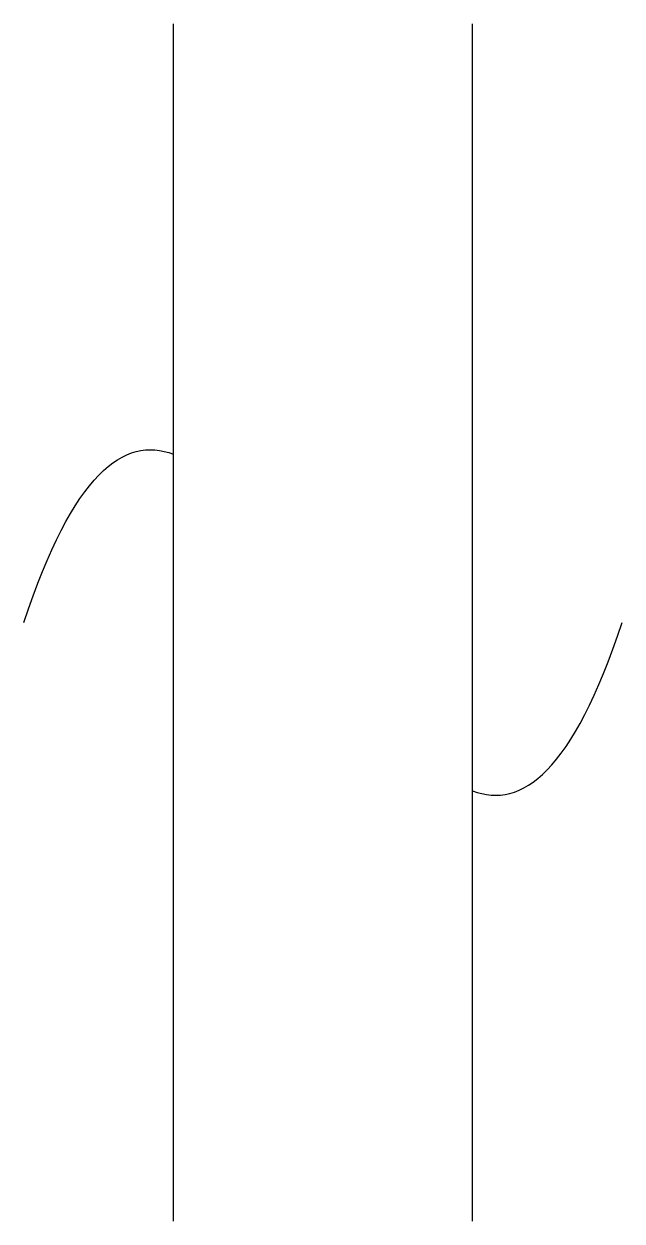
# Model space of a CAD drawing. Header units: millimetres. Extents: x 0 to 100, y -100 to 100.
import ezdxf

# ---------------------------------------------------------------- set-up
doc = ezdxf.new("R2010")
doc.units = ezdxf.units.MM

msp = doc.modelspace()

# ---------------------------------------------------------------- linework, layer by layer
for p, q in [((25, -100), (25, 100)), ((75, -100), (75, 100))]:
    msp.add_line(p, q)
for points in [[(0, 0), (8.33, 25), (16.67, 31.25), (25, 28.12)], [(75, -28.12), (83.33, -31.25), (91.67, -25), (100, 0)]]:
    msp.add_open_spline(points, degree=3)

doc.saveas('drawing.dxf')
